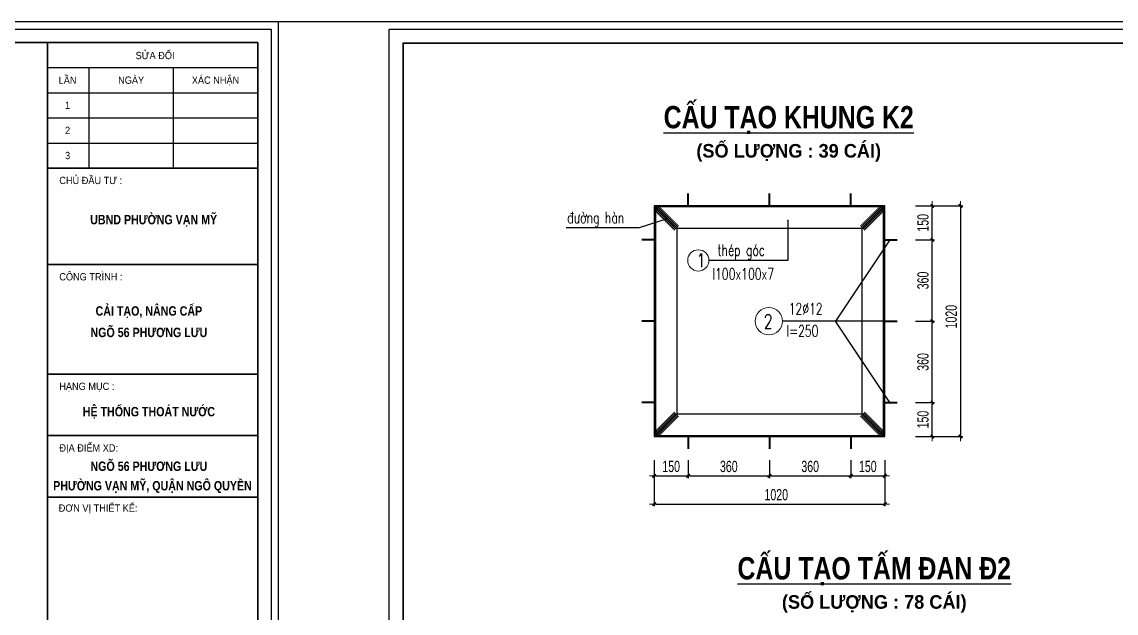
# Model space of a CAD drawing. Header units: inches. Extents: x -676 to 53517, y -16349 to 46516.
# Drawn here: x 43777 to 48618, y 24339 to 26952 of the extents above; entities that cross this region are included whole.
import ezdxf
from ezdxf.enums import TextEntityAlignment as Align

# ---------------------------------------------------------------- set-up
doc = ezdxf.new("R2010")
doc.units = ezdxf.units.IN
doc.header["$MEASUREMENT"] = 0
for name, color, linetype, lineweight in [('2 - Text2', 2, 'Continuous', 20), ('EG Text1', 3, 'Continuous', 20), ('LC Dim', 8, 'Continuous', 18), ('LC Hatch', 252, 'Continuous', 9), ('LC Net dam2', 6, 'Continuous', 40), ('LC Net thay', 7, 'Continuous', 25), ('LC Text1', 3, 'Continuous', 20), ('LC Text2', 7, 'Continuous', 25), ('MANH', 8, 'Continuous', 15), ('THEP', 1, 'Continuous', 35)]:
    doc.layers.add(name, color=color, linetype=linetype, lineweight=lineweight)
for name, color, linetype in [('BT7-THAY', 7, 'Continuous'), ('ENTTNTHIETKE1', 2, 'Continuous'), ('KHUNGTEN', 5, 'Continuous'), ('T.bao', 6, 'Continuous'), ('TXT', 5, 'Continuous')]:
    doc.layers.add(name, color=color, linetype=linetype)
doc.styles.add('EG 1', font='')
doc.styles.add('EG Huy', font='vnsimli.shx', dxfattribs={"width": 0.75})
doc.styles.add('HOATBIF', font='hoatbif.shx', dxfattribs={"width": 0.7})
doc.styles.add('LC 1', font='')
doc.styles.add('LC 3', font='vnsimli.shx', dxfattribs={"width": 0.75})
doc.styles.add('LC3', font='', dxfattribs={"width": 0.8})
doc.styles.add('T2', font='', dxfattribs={"width": 0.8})
doc.styles.add('VnAvantH-B', font='')
doc.styles.get('EG 1').set_extended_font_data('.VnAvantH', bold=True)
doc.styles.get('LC 1').set_extended_font_data('.VnAvantH', bold=True)
doc.styles.get('LC3').set_extended_font_data('.VnArialH', bold=True)
doc.styles.get('T2').set_extended_font_data('.VnArialH')
doc.styles.get('VnAvantH-B').set_extended_font_data('.VnAvantH', bold=True)
doc.dimstyles.new('1-100(1-25)', dxfattribs={"dimscale": 25, "dimtxt": 2.5, "dimasz": 0.35, "dimexe": 0.5, "dimexo": 0, "dimgap": 0.8, "dimtad": 1, "dimdec": 0, "dimzin": 0, "dimdsep": 46, "dimtxsty": 'HOATBIF', "dimblk1": 'DOT', "dimblk2": 'DOT', "dimsah": 1, "dimcen": -1, "dimdle": 1, "dimclrd": 256, "dimclre": 256, "dimclrt": 4, "dimadec": 3, "dimazin": 2, "dimtfac": 0.333333, "dimtdec": 0, "dimtix": 1, "dimtmove": 2, "dimatfit": 3, "dimldrblk": 'DOT', "dimfxl": 1, "dimtvp": 0.833333, "dimtolj": 1, "dimtzin": 0, "dimarcsym": 0})

# ---------------------------------------------------------------- blocks, each defined once
blk = doc.blocks.new('DOT')
at = {"layer": 'LC Dim'}
blk.add_line((-3, 0), (3, 0), dxfattribs=at)
at = {"layer": 'LC Dim', "color": 4}
blk.add_line((-1, -1), (1, 1), dxfattribs=at)
blk.add_lwpolyline([(0.5, 1), (-1, -0.5), (-0.5, -1), (1, 0.5)], close=True, dxfattribs=at)
blk = doc.blocks.new('*D238')
at = {"layer": 'Defpoints', "color": 0, "transparency": 16777216}
for p in [(47730.3, 26139.2), (47730.3, 25119.2), (47929.7, 25119.2)]:
    blk.add_point(p, dxfattribs=at)
at = {"layer": 'LC Dim', "lineweight": -2, "transparency": 16777216}
for p, q in [((47730.3, 26139.2), (47939.7, 26139.2)), ((47929.7, 26132.2), (47929.7, 25126.2)), ((47730.3, 25119.2), (47939.7, 25119.2))]:
    blk.add_line(p, q, dxfattribs=at)
at = {"layer": 'LC Dim', "lineweight": -2, "transparency": 16777216, "xscale": 7, "yscale": 7, "zscale": 7}
for p, rotation in [((47929.7, 26139.2), 90), ((47929.7, 25119.2), 270)]:
    blk.add_blockref('DOT', p, dxfattribs=dict(at, rotation=rotation))
at = {"layer": 'LC Dim', "color": 4, "transparency": 16777216, "insert": (47888.7, 25649.2), "char_height": 50, "attachment_point": 5, "rotation": 90, "style": 'HOATBIF'}
blk.add_mtext('\\A1;1020', dxfattribs=at)
blk = doc.blocks.new('_Dot')
at = {"color": 0, "linetype": 'ByBlock', "lineweight": -2}
blk.add_line((-0.5, 0), (-1, 0), dxfattribs=at)
at = {"color": 0, "linetype": 'ByBlock', "const_width": 0.5}
blk.add_lwpolyline([(-0.25, 0, 1), (0.25, 0, 1)], format="xyb", close=True, dxfattribs=at)
blk = doc.blocks.new('*D239')
at = {"layer": 'Defpoints', "color": 0, "transparency": 16777216}
for p in [(47730.3, 25269.2, 5), (47804.7, 25269.2), (47730.3, 25119.2)]:
    blk.add_point(p, dxfattribs=at)
at = {"layer": 'LC Dim', "lineweight": -2, "transparency": 16777216}
for p, q in [((47730.3, 25269.2), (47814.7, 25269.2)), ((47804.7, 25126.2), (47804.7, 25262.2)), ((47730.3, 25119.2), (47814.7, 25119.2))]:
    blk.add_line(p, q, dxfattribs=at)
at = {"layer": 'LC Dim', "lineweight": -2, "transparency": 16777216, "xscale": 7, "yscale": 7, "zscale": 7}
for p, rotation in [((47804.7, 25269.2), 90), ((47804.7, 25119.2), 270)]:
    blk.add_blockref('DOT', p, dxfattribs=dict(at, rotation=rotation))
at = {"layer": 'LC Dim', "color": 4, "transparency": 16777216, "insert": (47763.7, 25194.2), "char_height": 50, "attachment_point": 5, "rotation": 90, "style": 'HOATBIF'}
blk.add_mtext('\\A1;150', dxfattribs=at)
blk = doc.blocks.new('*D240')
at = {"layer": 'Defpoints', "color": 0, "transparency": 16777216}
for p in [(47730.3, 25989.2), (47804.7, 25989.2), (47730.3, 25629.2)]:
    blk.add_point(p, dxfattribs=at)
at = {"layer": 'LC Dim', "lineweight": -2, "transparency": 16777216}
for p, q in [((47730.3, 25989.2), (47814.7, 25989.2)), ((47804.7, 25636.2), (47804.7, 25982.2)), ((47730.3, 25629.2), (47814.7, 25629.2))]:
    blk.add_line(p, q, dxfattribs=at)
at = {"layer": 'LC Dim', "lineweight": -2, "transparency": 16777216, "xscale": 7, "yscale": 7, "zscale": 7}
for p, rotation in [((47804.7, 25989.2), 90), ((47804.7, 25629.2), 270)]:
    blk.add_blockref('DOT', p, dxfattribs=dict(at, rotation=rotation))
at = {"layer": 'LC Dim', "color": 4, "transparency": 16777216, "insert": (47763.7, 25809.2), "char_height": 50, "attachment_point": 5, "rotation": 90, "style": 'HOATBIF'}
blk.add_mtext('\\A1;360', dxfattribs=at)
blk = doc.blocks.new('*D241')
at = {"layer": 'Defpoints', "color": 0, "transparency": 16777216}
for p in [(47730.3, 26139.2), (47804.7, 26139.2), (47730.3, 25989.2)]:
    blk.add_point(p, dxfattribs=at)
at = {"layer": 'LC Dim', "lineweight": -2, "transparency": 16777216}
for p, q in [((47730.3, 26139.2), (47814.7, 26139.2)), ((47804.7, 25996.2), (47804.7, 26132.2)), ((47730.3, 25989.2), (47814.7, 25989.2))]:
    blk.add_line(p, q, dxfattribs=at)
at = {"layer": 'LC Dim', "lineweight": -2, "transparency": 16777216, "xscale": 7, "yscale": 7, "zscale": 7}
for p, rotation in [((47804.7, 26139.2), 90), ((47804.7, 25989.2), 270)]:
    blk.add_blockref('DOT', p, dxfattribs=dict(at, rotation=rotation))
at = {"layer": 'LC Dim', "color": 4, "transparency": 16777216, "insert": (47763.7, 26064.2), "char_height": 50, "attachment_point": 5, "rotation": 90, "style": 'HOATBIF'}
blk.add_mtext('\\A1;150', dxfattribs=at)
blk = doc.blocks.new('*D242')
at = {"layer": 'Defpoints', "color": 0, "transparency": 16777216}
for p in [(46574.4, 25014.3), (47594.4, 25014.3), (47594.4, 24820.8)]:
    blk.add_point(p, dxfattribs=at)
at = {"layer": 'LC Dim', "lineweight": -2, "transparency": 16777216}
for p, q in [((46574.4, 25014.3), (46574.4, 24810.8)), ((47594.4, 25014.3), (47594.4, 24810.8)), ((46581.4, 24820.8), (47587.4, 24820.8))]:
    blk.add_line(p, q, dxfattribs=at)
at = {"layer": 'LC Dim', "lineweight": -2, "transparency": 16777216, "xscale": 7, "yscale": 7, "zscale": 7, "rotation": 180}
blk.add_blockref('DOT', (46574.4, 24820.8), dxfattribs=at)
at = {"layer": 'LC Dim', "lineweight": -2, "transparency": 16777216, "xscale": 7, "yscale": 7, "zscale": 7}
blk.add_blockref('DOT', (47594.4, 24820.8), dxfattribs=at)
at = {"layer": 'LC Dim', "color": 4, "transparency": 16777216, "insert": (47114.4, 24861.8), "char_height": 50, "attachment_point": 5, "style": 'HOATBIF'}
blk.add_mtext('\\A1;1020', dxfattribs=at)
blk = doc.blocks.new('*D243')
at = {"layer": 'Defpoints', "color": 0, "transparency": 16777216}
for p in [(46574.4, 25014.3), (46724.4, 25014.3), (46724.4, 24945.8)]:
    blk.add_point(p, dxfattribs=at)
at = {"layer": 'LC Dim', "lineweight": -2, "transparency": 16777216}
for p, q in [((46574.4, 25014.3), (46574.4, 24935.8)), ((46724.4, 25014.3), (46724.4, 24935.8)), ((46581.4, 24945.8), (46717.4, 24945.8))]:
    blk.add_line(p, q, dxfattribs=at)
at = {"layer": 'LC Dim', "lineweight": -2, "transparency": 16777216, "xscale": 7, "yscale": 7, "zscale": 7, "rotation": 180}
blk.add_blockref('DOT', (46574.4, 24945.8), dxfattribs=at)
at = {"layer": 'LC Dim', "lineweight": -2, "transparency": 16777216, "xscale": 7, "yscale": 7, "zscale": 7}
blk.add_blockref('DOT', (46724.4, 24945.8), dxfattribs=at)
at = {"layer": 'LC Dim', "color": 4, "transparency": 16777216, "insert": (46649.4, 24986.8), "char_height": 50, "attachment_point": 5, "style": 'HOATBIF'}
blk.add_mtext('\\A1;150', dxfattribs=at)
blk = doc.blocks.new('*D244')
at = {"layer": 'Defpoints', "color": 0, "transparency": 16777216}
for p in [(46724.4, 25014.3), (47084.4, 25014.3), (47084.4, 24945.8)]:
    blk.add_point(p, dxfattribs=at)
at = {"layer": 'LC Dim', "lineweight": -2, "transparency": 16777216}
for p, q in [((46724.4, 25014.3), (46724.4, 24935.8)), ((47084.4, 25014.3), (47084.4, 24935.8)), ((46731.4, 24945.8), (47077.4, 24945.8))]:
    blk.add_line(p, q, dxfattribs=at)
at = {"layer": 'LC Dim', "lineweight": -2, "transparency": 16777216, "xscale": 7, "yscale": 7, "zscale": 7, "rotation": 180}
blk.add_blockref('DOT', (46724.4, 24945.8), dxfattribs=at)
at = {"layer": 'LC Dim', "lineweight": -2, "transparency": 16777216, "xscale": 7, "yscale": 7, "zscale": 7}
blk.add_blockref('DOT', (47084.4, 24945.8), dxfattribs=at)
at = {"layer": 'LC Dim', "color": 4, "transparency": 16777216, "insert": (46904.4, 24986.8), "char_height": 50, "attachment_point": 5, "style": 'HOATBIF'}
blk.add_mtext('\\A1;360', dxfattribs=at)
blk = doc.blocks.new('*D245')
at = {"layer": 'Defpoints', "color": 0, "transparency": 16777216}
for p in [(47084.4, 25014.3), (47444.4, 25014.3), (47444.4, 24945.8)]:
    blk.add_point(p, dxfattribs=at)
at = {"layer": 'LC Dim', "lineweight": -2, "transparency": 16777216}
for p, q in [((47084.4, 25014.3), (47084.4, 24935.8)), ((47444.4, 25014.3), (47444.4, 24935.8)), ((47091.4, 24945.8), (47437.4, 24945.8))]:
    blk.add_line(p, q, dxfattribs=at)
at = {"layer": 'LC Dim', "lineweight": -2, "transparency": 16777216, "xscale": 7, "yscale": 7, "zscale": 7, "rotation": 180}
blk.add_blockref('DOT', (47084.4, 24945.8), dxfattribs=at)
at = {"layer": 'LC Dim', "lineweight": -2, "transparency": 16777216, "xscale": 7, "yscale": 7, "zscale": 7}
blk.add_blockref('DOT', (47444.4, 24945.8), dxfattribs=at)
at = {"layer": 'LC Dim', "color": 4, "transparency": 16777216, "insert": (47264.4, 24986.8), "char_height": 50, "attachment_point": 5, "style": 'HOATBIF'}
blk.add_mtext('\\A1;360', dxfattribs=at)
blk = doc.blocks.new('*D246')
at = {"layer": 'Defpoints', "color": 0, "transparency": 16777216}
for p in [(47444.4, 25014.3), (47594.4, 25014.3), (47594.4, 24945.8)]:
    blk.add_point(p, dxfattribs=at)
at = {"layer": 'LC Dim', "lineweight": -2, "transparency": 16777216}
for p, q in [((47444.4, 25014.3), (47444.4, 24935.8)), ((47594.4, 25014.3), (47594.4, 24935.8)), ((47451.4, 24945.8), (47587.4, 24945.8))]:
    blk.add_line(p, q, dxfattribs=at)
at = {"layer": 'LC Dim', "lineweight": -2, "transparency": 16777216, "xscale": 7, "yscale": 7, "zscale": 7, "rotation": 180}
blk.add_blockref('DOT', (47444.4, 24945.8), dxfattribs=at)
at = {"layer": 'LC Dim', "lineweight": -2, "transparency": 16777216, "xscale": 7, "yscale": 7, "zscale": 7}
blk.add_blockref('DOT', (47594.4, 24945.8), dxfattribs=at)
at = {"layer": 'LC Dim', "color": 4, "transparency": 16777216, "insert": (47519.4, 24986.8), "char_height": 50, "attachment_point": 5, "style": 'HOATBIF'}
blk.add_mtext('\\A1;150', dxfattribs=at)
blk = doc.blocks.new('*D217')
at = {"layer": 'Defpoints', "color": 0, "transparency": 16777216}
for p in [(47730.3, 25629.2), (47804.7, 25629.2), (47730.3, 25269.2)]:
    blk.add_point(p, dxfattribs=at)
at = {"layer": 'LC Dim', "lineweight": -2, "transparency": 16777216}
for p, q in [((47730.3, 25629.2), (47814.7, 25629.2)), ((47804.7, 25276.2), (47804.7, 25622.2)), ((47730.3, 25269.2), (47814.7, 25269.2))]:
    blk.add_line(p, q, dxfattribs=at)
at = {"layer": 'LC Dim', "lineweight": -2, "transparency": 16777216, "xscale": 7, "yscale": 7, "zscale": 7}
for p, rotation in [((47804.7, 25629.2), 90), ((47804.7, 25269.2), 270)]:
    blk.add_blockref('DOT', p, dxfattribs=dict(at, rotation=rotation))
at = {"layer": 'LC Dim', "color": 4, "transparency": 16777216, "insert": (47763.7, 25449.2), "char_height": 50, "attachment_point": 5, "rotation": 90, "style": 'HOATBIF'}
blk.add_mtext('\\A1;360', dxfattribs=at)
blk = doc.blocks.new('khung vpn')
at = {"layer": 'Defpoints'}
for p, q in [((52556.46, -4195.446), (52498.758, -4195.446)), ((52498.758, -4195.446), (52498.758, -4235.276)), ((52556.46, -4235.276), (52556.46, -4195.446))]:
    blk.add_line(p, q, dxfattribs=at)
at = {"layer": 'KHUNGTEN'}
blk.add_lwpolyline([(52556.243, -4234.885), (52502.048, -4234.885), (52502.048, -4195.662), (52556.243, -4195.662)], close=True, dxfattribs=at)
at = {"layer": 'T.bao'}
for p, q in [((52549.443, -4196.835), (52555.832, -4196.835)), ((52550.703, -4196.835), (52550.703, -4199.885)), ((52553.267, -4196.835), (52553.267, -4199.885)), ((52549.443, -4197.598), (52555.832, -4197.598)), ((52549.443, -4198.36), (52555.832, -4198.36)), ((52549.443, -4199.123), (52555.832, -4199.123))]:
    blk.add_line(p, q, dxfattribs=at)
at = {"layer": 'THEP'}
for p, q in [((52549.443, -4199.885), (52555.832, -4199.885)), ((52549.443, -4202.81), (52555.832, -4202.81)), ((52549.443, -4206.138), (52555.832, -4206.138)), ((52549.443, -4208.009), (52555.832, -4208.009)), ((52549.443, -4209.881), (52555.832, -4209.881))]:
    blk.add_line(p, q, dxfattribs=at)
for points in [[(52555.832, -4234.474), (52502.459, -4234.474), (52502.459, -4196.073), (52555.832, -4196.073)], [(52555.832, -4196.073), (52555.832, -4234.474), (52549.443, -4234.474), (52549.443, -4196.073)]]:
    blk.add_lwpolyline(points, close=True, dxfattribs=at)
at = {"layer": 'TXT', "linetype": 'Continuous'}
blk.add_line((52555.832, -4196.073), (52555.832, -4234.474), dxfattribs=at)
at = {"layer": 'BT7-THAY', "linetype": 'ByBlock', "style": 'VnAvantH-B', "width": 0.85}
for s, p in [('ubnd ph\xadêng v¹n mü', (52552.67, -4201.592)), ('c¶i t¹o, n©ng cÊp', (52552.525, -4204.366)), ('ngâ 56 ph\xad¬ng l\xadu', (52552.525, -4205.018)), ('HÖ THèNG THO¸T N¦íC', (52552.525, -4207.424)), ('ngâ 56 ph\xad¬ng l\xadu', (52552.525, -4209.082)), ('ph\xadêng v¹n mü, quËn ng« quyÒn', (52552.634, -4209.673))]:
    blk.add_text(s, height=0.28512, dxfattribs=at).set_placement(p, align=Align.CENTER)
at = {"layer": 'TXT', "linetype": 'Continuous', "style": 'T2', "width": 0.9}
for s, height, p in [('söa ®æi', 0.2218, (52552.713, -4196.577)), ('lÇn', 0.2218, (52550.054, -4197.326)), ('ngµy', 0.2218, (52551.985, -4197.326)), ('x¸c nhËn', 0.2218, (52554.55, -4197.326)), ('1', 0.222, (52550.054, -4198.089)), ('2', 0.222, (52550.054, -4198.851)), ('3', 0.222, (52550.054, -4199.614))]:
    blk.add_text(s, height=height, dxfattribs=at).set_placement(p, align=Align.CENTER)
for s, height, p in [('chñ ®Çu t\xad :', 0.22181, (52549.802, -4200.371)), ('c«ng tr×nh :', 0.22181, (52549.802, -4203.296)), ('h¹ng môc :', 0.2218, (52549.802, -4206.623)), ('®Þa ®iÓm xd:', 0.22181, (52549.806, -4208.494)), ('®¬n vÞ thiÕt kÕ:', 0.22181, (52549.785, -4210.32))]:
    blk.add_text(s, height=height, dxfattribs=at).set_placement(p)
blk = doc.blocks.new('TIEUDE1')
at = {"layer": '2 - Text2', "color": 7, "style": 'EG 1'}
blk.add_attdef('TIªU§Ò', text='', height=5, dxfattribs=at).set_placement((0, 0), align=Align.BOTTOM_CENTER)
blk.add_attdef('TL', text='', height=3, dxfattribs=at).set_placement((0, -2), align=Align.TOP_CENTER)

msp = doc.modelspace()

# ---------------------------------------------------------------- linework, layer by layer
at = {"layer": 'LC Hatch'}
for p, q in [((46583.4, 26130.2, 0), (46579.4, 26126.2, 0)), ((46587.9, 26125.8, 0), (46579.4, 26117.4, 0)), ((46592.3, 26121.4, 0), (46581.7, 26110.8, 0)), ((46587.4, 26134.2, 0), (46583.4, 26130.2, 0)), ((46596.7, 26117, 0), (46586.1, 26106.4, 0)), ((46596.3, 26134.2, 0), (46587.9, 26125.8, 0)), ((46601.1, 26112.6, 0), (46590.5, 26101.9, 0)), ((46602.9, 26132, 0), (46592.3, 26121.4, 0)), ((46605.5, 26108.1, 0), (46594.9, 26097.5, 0)), ((46607.3, 26127.6, 0), (46596.7, 26117, 0)), ((46609.9, 26103.7, 0), (46599.3, 26093.1, 0)), ((46611.7, 26123.2, 0), (46601.1, 26112.6, 0)), ((46614.4, 26099.3, 0), (46603.8, 26088.7, 0)), ((46616.1, 26118.7, 0), (46605.5, 26108.1, 0)), ((46620.6, 26114.3, 0), (46609.9, 26103.7, 0)), ((46625, 26109.9, 0), (46614.4, 26099.3, 0)), ((46629.4, 26105.5, 0), (46618.8, 26094.9, 0)), ((46633.8, 26101.1, 0), (46623.2, 26090.5, 0)), ((46638.2, 26096.6, 0), (46627.6, 26086, 0)), ((47530.7, 26096.6, 0), (47541.3, 26086, 0)), ((47535.1, 26101.1, 0), (47545.7, 26090.5, 0)), ((47539.5, 26105.5, 0), (47550.1, 26094.9, 0)), ((47543.9, 26109.9, 0), (47554.5, 26099.3, 0)), ((47548.3, 26114.3, 0), (47558.9, 26103.7, 0)), ((47552.8, 26118.7, 0), (47563.4, 26108.1, 0)), ((47554.5, 26099.3, 0), (47565.1, 26088.7, 0)), ((47557.2, 26123.2, 0), (47567.8, 26112.6, 0)), ((47558.9, 26103.7, 0), (47569.5, 26093.1, 0)), ((47561.6, 26127.6, 0), (47572.2, 26117, 0)), ((47563.4, 26108.1, 0), (47574, 26097.5, 0)), ((47566, 26132, 0), (47576.6, 26121.4, 0)), ((47567.8, 26112.6, 0), (47578.4, 26101.9, 0)), ((47572.2, 26117, 0), (47582.8, 26106.4, 0)), ((47572.6, 26134.2, 0), (47581, 26125.8, 0)), ((47576.6, 26121.4, 0), (47587.2, 26110.8, 0)), ((47581, 26125.8, 0), (47589.4, 26117.4, 0)), ((47581.5, 26134.2, 0), (47585.5, 26130.2, 0)), ((47585.5, 26130.2, 0), (47589.4, 26126.2, 0)), ((46618.8, 26094.9, 0), (46608.2, 26084.3, 0)), ((46623.2, 26090.5, 0), (46612.6, 26079.8, 0)), ((46627.6, 26086, 0), (46617, 26075.4, 0)), ((46632, 26081.6, 0), (46621.4, 26071, 0)), ((46636.5, 26077.2, 0), (46625.9, 26066.6, 0)), ((46640.9, 26072.8, 0), (46630.3, 26062.2, 0)), ((46640.9, 26072.8, 0), (46630.3, 26062.2, 0)), ((46642.7, 26092.2, 0), (46632, 26081.6, 0)), ((46645.3, 26068.4, 0), (46634.7, 26057.7, 0)), ((46647.1, 26087.8, 0), (46636.5, 26077.2, 0)), ((46649.7, 26063.9, 0), (46639.1, 26053.3, 0)), ((46651.5, 26083.4, 0), (46640.9, 26072.8, 0)), ((46651.5, 26083.4, 0), (46640.9, 26072.8, 0)), ((46654.1, 26059.5, 0), (46643.5, 26048.9, 0)), ((46655.9, 26079, 0), (46645.3, 26068.4, 0)), ((46658.6, 26055.1, 0), (46648, 26044.5, 0)), ((46660.3, 26074.5, 0), (46649.7, 26063.9, 0)), ((46663, 26050.7, 0), (46652.4, 26040.1, 0)), ((46664.7, 26070.1, 0), (46654.1, 26059.5, 0)), ((46669.2, 26065.7, 0), (46658.6, 26055.1, 0)), ((46673.6, 26061.3, 0), (46663, 26050.7, 0)), ((46678, 26056.9, 0), (46667.4, 26046.3, 0)), ((46682.4, 26052.4, 0), (46671.8, 26041.8, 0)), ((47486.5, 26052.4, 0), (47497.1, 26041.8, 0)), ((47490.9, 26056.9, 0), (47501.5, 26046.3, 0)), ((47495.3, 26061.3, 0), (47505.9, 26050.7, 0)), ((47499.7, 26065.7, 0), (47510.3, 26055.1, 0)), ((47504.1, 26070.1, 0), (47514.7, 26059.5, 0)), ((47505.9, 26050.7, 0), (47516.5, 26040.1, 0)), ((47508.6, 26074.5, 0), (47519.2, 26063.9, 0)), ((47510.3, 26055.1, 0), (47520.9, 26044.5, 0)), ((47513, 26079, 0), (47523.6, 26068.4, 0)), ((47514.7, 26059.5, 0), (47525.4, 26048.9, 0)), ((47517.4, 26083.4, 0), (47528, 26072.8, 0)), ((47517.4, 26083.4, 0), (47528, 26072.8, 0)), ((47519.2, 26063.9, 0), (47529.8, 26053.3, 0)), ((47521.8, 26087.8, 0), (47532.4, 26077.2, 0)), ((47523.6, 26068.4, 0), (47534.2, 26057.7, 0)), ((47526.2, 26092.2, 0), (47536.8, 26081.6, 0)), ((47528, 26072.8, 0), (47538.6, 26062.2, 0)), ((47528, 26072.8, 0), (47538.6, 26062.2, 0)), ((47532.4, 26077.2, 0), (47543, 26066.6, 0)), ((47536.8, 26081.6, 0), (47547.4, 26071, 0)), ((47541.3, 26086, 0), (47551.9, 26075.4, 0)), ((47545.7, 26090.5, 0), (47556.3, 26079.8, 0)), ((47550.1, 26094.9, 0), (47560.7, 26084.3, 0)), ((46667.4, 26046.3, 0), (46656.8, 26035.7, 0)), ((46671.8, 26041.8, 0), (46661.2, 26031.2, 0)), ((47497.1, 26041.8, 0), (47507.7, 26031.2, 0)), ((47501.5, 26046.3, 0), (47512.1, 26035.7, 0)), ((46671.8, 25216.6, 0), (46661.2, 25227.2, 0)), ((47497.1, 25216.6, 0), (47507.7, 25227.2, 0)), ((46623.2, 25168, 0), (46612.6, 25178.6, 0)), ((46627.6, 25172.4, 0), (46617, 25183, 0)), ((46632, 25176.8, 0), (46621.4, 25187.4, 0)), ((46636.5, 25181.2, 0), (46625.9, 25191.8, 0)), ((46640.9, 25185.7, 0), (46630.3, 25196.3, 0)), ((46640.9, 25185.7, 0), (46630.3, 25196.3, 0)), ((46642.7, 25166.2, 0), (46632, 25176.8, 0)), ((46645.3, 25190.1, 0), (46634.7, 25200.7, 0)), ((46647.1, 25170.6, 0), (46636.5, 25181.2, 0)), ((46649.7, 25194.5, 0), (46639.1, 25205.1, 0)), ((46651.5, 25175, 0), (46640.9, 25185.7, 0)), ((46651.5, 25175, 0), (46640.9, 25185.7, 0)), ((46654.1, 25198.9, 0), (46643.5, 25209.5, 0)), ((46655.9, 25179.5, 0), (46645.3, 25190.1, 0)), ((46658.6, 25203.3, 0), (46648, 25213.9, 0)), ((46660.3, 25183.9, 0), (46649.7, 25194.5, 0)), ((46663, 25207.8, 0), (46652.4, 25218.4, 0)), ((46664.7, 25188.3, 0), (46654.1, 25198.9, 0)), ((46667.4, 25212.2, 0), (46656.8, 25222.8, 0)), ((46669.2, 25192.7, 0), (46658.6, 25203.3, 0)), ((46673.6, 25197.1, 0), (46663, 25207.8, 0)), ((46678, 25201.6, 0), (46667.4, 25212.2, 0)), ((46682.4, 25206, 0), (46671.8, 25216.6, 0)), ((47486.5, 25206, 0), (47497.1, 25216.6, 0)), ((47490.9, 25201.6, 0), (47501.5, 25212.2, 0)), ((47495.3, 25197.1, 0), (47505.9, 25207.8, 0)), ((47499.7, 25192.7, 0), (47510.3, 25203.3, 0)), ((47501.5, 25212.2, 0), (47512.1, 25222.8, 0)), ((47504.1, 25188.3, 0), (47514.7, 25198.9, 0)), ((47505.9, 25207.8, 0), (47516.5, 25218.4, 0)), ((47508.6, 25183.9, 0), (47519.2, 25194.5, 0)), ((47510.3, 25203.3, 0), (47520.9, 25213.9, 0)), ((47513, 25179.5, 0), (47523.6, 25190.1, 0)), ((47514.7, 25198.9, 0), (47525.4, 25209.5, 0)), ((47517.4, 25175, 0), (47528, 25185.7, 0)), ((47517.4, 25175, 0), (47528, 25185.7, 0)), ((47519.2, 25194.5, 0), (47529.8, 25205.1, 0)), ((47521.8, 25170.6, 0), (47532.4, 25181.2, 0)), ((47523.6, 25190.1, 0), (47534.2, 25200.7, 0)), ((47526.2, 25166.2, 0), (47536.8, 25176.8, 0)), ((47528, 25185.7, 0), (47538.6, 25196.3, 0)), ((47528, 25185.7, 0), (47538.6, 25196.3, 0)), ((47532.4, 25181.2, 0), (47543, 25191.8, 0)), ((47536.8, 25176.8, 0), (47547.4, 25187.4, 0)), ((47541.3, 25172.4, 0), (47551.9, 25183, 0)), ((47545.7, 25168, 0), (47556.3, 25178.6, 0)), ((46587.9, 25132.6, 0), (46579.4, 25141, 0)), ((46583.4, 25128.2, 0), (46579.4, 25132.2, 0)), ((46592.3, 25137, 0), (46581.7, 25147.6, 0)), ((46587.4, 25124.2, 0), (46583.4, 25128.2, 0)), ((46596.7, 25141.5, 0), (46586.1, 25152.1, 0)), ((46596.3, 25124.2, 0), (46587.9, 25132.6, 0)), ((46601.1, 25145.9, 0), (46590.5, 25156.5, 0)), ((46602.9, 25126.4, 0), (46592.3, 25137, 0)), ((46605.5, 25150.3, 0), (46594.9, 25160.9, 0)), ((46607.3, 25130.9, 0), (46596.7, 25141.5, 0)), ((46609.9, 25154.7, 0), (46599.3, 25165.3, 0)), ((46611.7, 25135.3, 0), (46601.1, 25145.9, 0)), ((46614.4, 25159.1, 0), (46603.8, 25169.7, 0)), ((46616.1, 25139.7, 0), (46605.5, 25150.3, 0)), ((46618.8, 25163.6, 0), (46608.2, 25174.2, 0)), ((46620.6, 25144.1, 0), (46609.9, 25154.7, 0)), ((46625, 25148.5, 0), (46614.4, 25159.1, 0)), ((46629.4, 25153, 0), (46618.8, 25163.6, 0)), ((46633.8, 25157.4, 0), (46623.2, 25168, 0)), ((46638.2, 25161.8, 0), (46627.6, 25172.4, 0)), ((47530.7, 25161.8, 0), (47541.3, 25172.4, 0)), ((47535.1, 25157.4, 0), (47545.7, 25168, 0)), ((47539.5, 25153, 0), (47550.1, 25163.6, 0)), ((47543.9, 25148.5, 0), (47554.5, 25159.1, 0)), ((47548.3, 25144.1, 0), (47558.9, 25154.7, 0)), ((47550.1, 25163.6, 0), (47560.7, 25174.2, 0)), ((47552.8, 25139.7, 0), (47563.4, 25150.3, 0)), ((47554.5, 25159.1, 0), (47565.1, 25169.7, 0)), ((47557.2, 25135.3, 0), (47567.8, 25145.9, 0)), ((47558.9, 25154.7, 0), (47569.5, 25165.3, 0)), ((47561.6, 25130.9, 0), (47572.2, 25141.5, 0)), ((47563.4, 25150.3, 0), (47574, 25160.9, 0)), ((47566, 25126.4, 0), (47576.6, 25137, 0)), ((47567.8, 25145.9, 0), (47578.4, 25156.5, 0)), ((47572.2, 25141.5, 0), (47582.8, 25152.1, 0)), ((47572.6, 25124.2, 0), (47581, 25132.6, 0)), ((47576.6, 25137, 0), (47587.2, 25147.6, 0)), ((47581, 25132.6, 0), (47589.4, 25141, 0)), ((47581.5, 25124.2, 0), (47585.5, 25128.2, 0)), ((47585.5, 25128.2, 0), (47589.4, 25132.2, 0))]:
    msp.add_line(p, q, dxfattribs=at)
for centre, radius in [((46769.7, 25897.8, 0), 46.9), ((47081.4, 25629.2, 0), 60.8)]:
    msp.add_circle(centre, radius, dxfattribs=at)
at = {"layer": 'LC Net dam2', "linetype": 'Continuous', "elevation": 0}
for points in [[(46724.4, 26139), (46724.4, 26193.5)], [(47084.4, 26139), (47084.4, 26193.5)], [(47444.4, 26139), (47444.4, 26193.5)], [(46574.4, 25989.2), (46519.9, 25989.2)], [(46574.4, 25989.2), (46519.9, 25989.2)], [(46574.4, 25989.2), (46519.9, 25989.2)], [(47594.4, 25989.2), (47649, 25989.2)], [(46574.4, 25629.2), (46519.9, 25629.2)], [(47594.4, 25629.2), (47649, 25629.2)], [(46574.4, 25269.2), (46519.9, 25269.2)], [(47594.4, 25269.2), (47649, 25269.2)], [(46724.4, 25119.5), (46724.4, 25064.9)], [(47084.4, 25119.5), (47084.4, 25064.9)], [(47444.4, 25119.5), (47444.4, 25064.9)]]:
    msp.add_lwpolyline(points, dxfattribs=at)
at = {"layer": 'LC Net thay', "linetype": 'Continuous', "elevation": 0}
for points in [[(46574.4, 26139.2), (46574.4, 25119.2), (47594.4, 25119.2), (47594.4, 26139.2)], [(46579.4, 26134.2), (46579.4, 25124.2), (47589.4, 25124.2), (47589.4, 26134.2)], [(46674.4, 26039.2), (46674.4, 25219.2), (47494.4, 25219.2), (47494.4, 26039.2)]]:
    msp.add_lwpolyline(points, close=True, dxfattribs=at)
at = {"layer": 'THEP'}
for p, q in [((46674.4, 26039.2, 0), (46579.4, 26134.2, 0)), ((47494.4, 26039.2, 0), (47589.4, 26134.2, 0)), ((46674.4, 25219.2, 0), (46579.4, 25124.2, 0)), ((47494.4, 25219.2, 0), (47589.4, 25124.2, 0))]:
    msp.add_line(p, q, dxfattribs=at)

# ---------------------------------------------------------------- block references
at = {"layer": 'ENTTNTHIETKE1', "color": 6}
for p, xscale, yscale, zscale in [((-7606096.9, 637712.4, 0), 145.5769351532813, 145.5769351530844, 145.57693515307), ((-7784394.6, 652632.4, 0), 149.1331646526273, 149.1331646524256, 149.1331646524109)]:
    msp.add_blockref('khung vpn', p, dxfattribs=dict(at, xscale=xscale, yscale=yscale, zscale=zscale))
at = {"layer": 'LC Text2'}
ref = msp.add_blockref('TIEUDE1', (47169.5, 26452.5, 0), dxfattribs=dict(at, xscale=20.00000014482849, yscale=20.00000014482849, zscale=20.00000014482849, rotation=359.999216292062))
ref.add_attrib('TIªU§Ò', '%%UcÊu t¹o khung k2', dxfattribs={"color": 7, "height": 98.488, "rotation": 359.9992, "style": 'LC3', "width": 0.8}).set_placement((47169.5, 26452.5, 0), align=Align.BOTTOM_CENTER)
ref.add_attrib('TL', '(sè l\xadîng : 39 c¸i)', dxfattribs={"color": 7, "height": 60, "rotation": 359.9992, "style": 'LC 1'}).set_placement((47169.5, 26412.5, 0), align=Align.TOP_CENTER)
ref = msp.add_blockref('TIEUDE1', (47548, 24458, 0), dxfattribs=dict(at, xscale=20.00000014482849, yscale=20.00000014482849, zscale=20.00000014482849, rotation=359.999216292062))
ref.add_attrib('TIªU§Ò', '%%UcÊu t¹o tÊm ®an ®2', dxfattribs={"color": 7, "height": 98.488, "rotation": 359.9992, "style": 'LC3', "width": 0.8}).set_placement((47548, 24458, 0), align=Align.BOTTOM_CENTER)
ref.add_attrib('TL', '(sè l\xadîng : 78 c¸i)', dxfattribs={"color": 7, "height": 60, "rotation": 359.9992, "style": 'LC 1'}).set_placement((47548, 24418, 0), align=Align.TOP_CENTER)

# ---------------------------------------------------------------- texts
at = {"layer": 'EG Text1', "color": 3, "style": 'EG Huy', "width": 0.7}
for s, p in [('®\xadêng hµn', (46189.7, 26062.3, 0)), ('thÐp gãc', (46854.4, 25918.8, 0)), ('l100x100x7', (46831.8, 25813, 0))]:
    msp.add_text(s, height=50, dxfattribs=at).set_placement(p)
at = {"layer": 'LC Text1', "color": 3, "style": 'LC 3', "width": 0.7}
for s, p in [('12%%C12', (47169.7, 25659.1, 0)), ('l=250', (47159.9, 25561.2, 0))]:
    msp.add_text(s, height=50, dxfattribs=at).set_placement(p)
at = {"layer": 'LC Text2', "ltscale": 100, "style": 'LC 3', "width": 0.75}
msp.add_text('1', height=61.1, dxfattribs=at).set_placement((46762, 25867.5, 0))
msp.add_text('2', height=61.1, dxfattribs=at).set_placement((47078.4, 25597.3, 0), align=Align.CENTER)

# ---------------------------------------------------------------- dimensions: what is measured, and where the dimension line sits
at = {"layer": 'LC Dim'}
dim = msp.add_linear_dim(base=(47929.7, 25119.2, 0), p1=(47730.3, 26139.2, 0), p2=(47730.3, 25119.2, 0), angle=90, dimstyle='1-100(1-25)', override={"dimscale": 20}, dxfattribs=at)
dim.commit()
dim.dimension.update_dxf_attribs({"geometry": '*D238', "text_midpoint": (47888.7, 25649.2, 0), "dimtype": 160})
for base, p1, p2, picture, middle in [((47804.7, 26139.2, 0), (47730.3, 25989.2, 0), (47730.3, 26139.2, 0), '*D241', (47763.7, 26064.2, 0)), ((47804.7, 25989.2, 0), (47730.3, 25629.2, 0), (47730.3, 25989.2, 0), '*D240', (47763.7, 25809.2, 0)), ((47804.7, 25629.2, 0), (47730.3, 25269.2, 0), (47730.3, 25629.2, 0), '*D217', (47763.7, 25449.2, 0)), ((47804.7, 25269.2, 0), (47730.3, 25119.2, 0), (47730.3, 25269.2, 5), '*D239', (47763.7, 25194.2, 0))]:
    dim = msp.add_linear_dim(base=base, p1=p1, p2=p2, angle=90, dimstyle='1-100(1-25)', override={"dimscale": 20}, dxfattribs=at)
    dim.commit()
    dim.dimension.update_dxf_attribs({"geometry": picture, "text_midpoint": middle})
for base, p1, p2, picture, middle in [((46724.4, 24945.8, 0), (46574.4, 25014.3, 0), (46724.4, 25014.3, 0), '*D243', (46649.4, 24986.8, 0)), ((47084.4, 24945.8, 0), (46724.4, 25014.3, 0), (47084.4, 25014.3, 0), '*D244', (46904.4, 24986.8, 0)), ((47444.4, 24945.8, 0), (47084.4, 25014.3, 0), (47444.4, 25014.3, 0), '*D245', (47264.4, 24986.8, 0)), ((47594.4, 24945.8, 0), (47444.4, 25014.3, 0), (47594.4, 25014.3, 0), '*D246', (47519.4, 24986.8, 0))]:
    dim = msp.add_linear_dim(base=base, p1=p1, p2=p2, dimstyle='1-100(1-25)', override={"dimscale": 20}, dxfattribs=at)
    dim.commit()
    dim.dimension.update_dxf_attribs({"geometry": picture, "text_midpoint": middle})
dim = msp.add_linear_dim(base=(47594.4, 24820.8, 0), p1=(46574.4, 25014.3, 0), p2=(47594.4, 25014.3, 0), dimstyle='1-100(1-25)', override={"dimscale": 20}, dxfattribs=at)
dim.commit()
dim.dimension.update_dxf_attribs({"geometry": '*D242', "text_midpoint": (47114.4, 24861.8, 0), "dimtype": 160})

# ---------------------------------------------------------------- leaders
for points in [[(47165.5, 26075.1, 0), (47165.5, 25897.8, 0), (46816.6, 25897.8, 0)], [(46632, 26081.6, 0), (46508.1, 26041.2, 0), (46185.2, 26041.2, 0)], [(47617.6, 25989.2, 0), (47375.8, 25629.2, 0), (47142.2, 25629.2, 0)]]:
    msp.add_leader(points, dimstyle='1-100(1-25)', override={"dimscale": 20}, dxfattribs=at)
at = {"layer": 'MANH'}
for points in [[(47617.6, 25629.2, 0), (47375.8, 25629.2, 0), (47142.2, 25629.2, 0)], [(47617.6, 25269.2, 0), (47375.8, 25629.2, 0), (47142.2, 25629.2, 0)]]:
    msp.add_leader(points, dimstyle='1-100(1-25)', override={"dimgap": 0.8, "dimtad": 0, "dimfxl": 2, "dimarcsym": 1}, dxfattribs=at)

doc.saveas('drawing.dxf')
